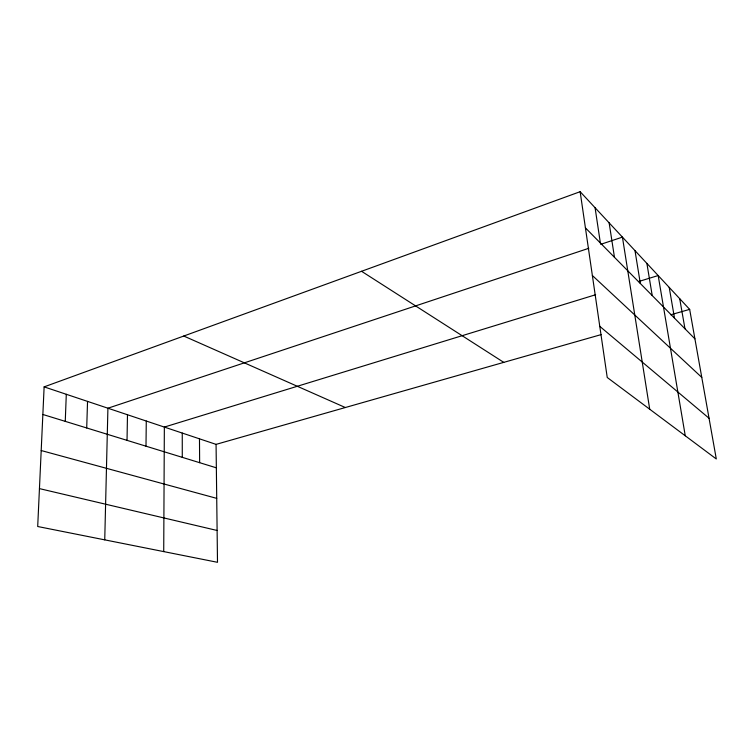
<?xml version="1.0" encoding="UTF-8"?>
<svg xmlns="http://www.w3.org/2000/svg" width="754" height="754" viewBox="0 0 754 754"><rect width="100%" height="100%" fill="white"/><g stroke="black" fill="none" stroke-linecap="round" stroke-linejoin="round"><path stroke-width="1.13" d="M163.722 551.598L164.353 427.075L595.641 294.729M145.993 446.189L146.276 421.034M127.03 440.355L127.483 414.757M104.74 539.855L107.916 408.216L588.789 248.302M86.71 427.961L87.539 401.401M65.259 421.363L66.295 394.295M44.128 386.877L37.7 526.509L217.501 562.305L216.068 444.37L44.128 386.877L580.146 191.695L689.665 309.376L716.3 458.979L607.234 377.481L580.146 191.695M600.721 244.334L622.427 237.124L649.712 409.215M638.487 281.581L658.176 275.54L685.263 435.784M216.068 444.37L601.089 334.625M670.796 314.757L689.665 309.376M39.444 488.611L217.114 530.477M41.197 450.534L216.718 498.366M42.855 414.474L216.351 467.819M183.759 336.03L345.332 407.528M361.552 271.289L503.766 362.363M599.779 326.35L709.052 418.244M592.371 275.512L701.776 377.405M585.415 227.849L694.915 338.838M679.703 298.669L684.971 328.753M669.213 287.397L674.51 318.15M646.885 263.41L652.219 295.559M634.991 250.62L640.325 283.495M609.138 222.845L614.463 257.284M595.076 207.727L600.373 243.005M199.48 438.828L199.64 462.683M182.261 433.069L182.28 457.348"/></g></svg>
